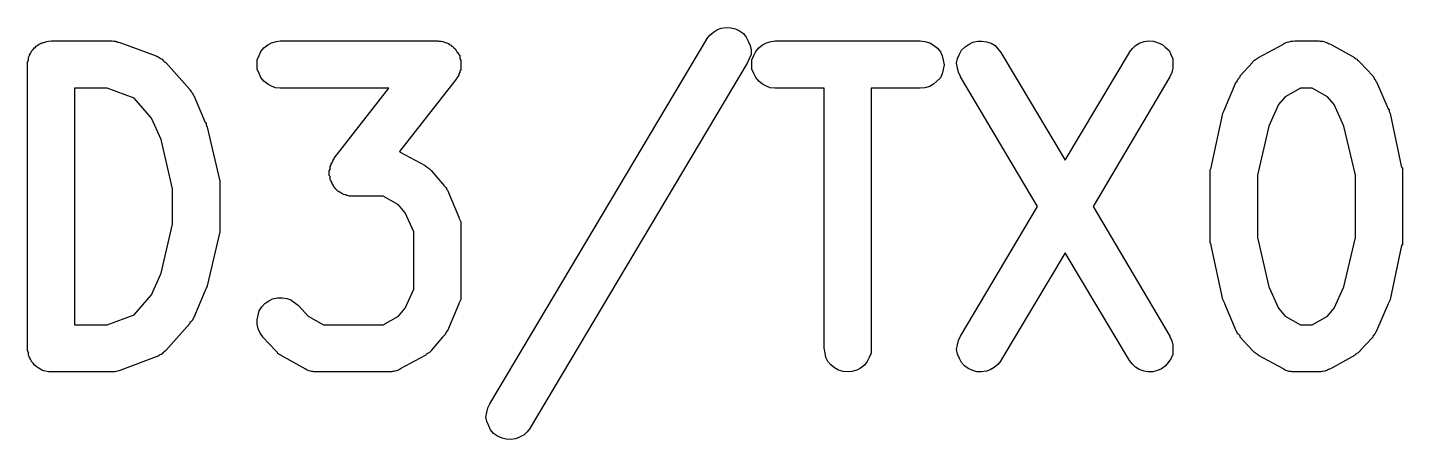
# Model space of a CAD drawing. Header units: millimetres. Extents: x 17 to 402, y -127 to -24.
# Drawn here: x 393.672 to 397.307, y -31.374 to -30.285 of the extents above; entities that cross this region are included whole.
import ezdxf

# ---------------------------------------------------------------- set-up
doc = ezdxf.new("R2010")
doc.units = ezdxf.units.MM
doc.header["$LTSCALE"] = 25.4
doc.layers.add('BLACK', color=7, linetype='CONTINUOUS')

msp = doc.modelspace()

# ---------------------------------------------------------------- linework, layer by layer
at = {"layer": 'BLACK', "linetype": 'Continuous'}
for p, q in [((395.4678, -30.3146), (395.4755, -30.305)), ((395.4755, -30.305), (395.4856, -30.2969)), ((395.4856, -30.2969), (395.4958, -30.2905)), ((395.4958, -30.2905), (395.5059, -30.2867)), ((395.5059, -30.2867), (395.5186, -30.2849)), ((395.5186, -30.2849), (395.5313, -30.2854)), ((395.5313, -30.2854), (395.544, -30.2885)), ((395.544, -30.2885), (395.5542, -30.2938)), ((395.5542, -30.2938), (395.5644, -30.3012)), ((395.5644, -30.3012), (395.572, -30.3103)), ((395.572, -30.3103), (395.5771, -30.3207)), ((393.6797, -30.3533), (393.6822, -30.3482)), ((393.6822, -30.3477), (393.6873, -30.3433)), ((393.6822, -30.3479), (393.6822, -30.3477)), ((393.6822, -30.3482), (393.6822, -30.3479)), ((393.6873, -30.3433), (393.6898, -30.3388)), ((393.6898, -30.3385), (393.6924, -30.3383)), ((393.6898, -30.3388), (393.6898, -30.3385)), ((393.6924, -30.3383), (393.6949, -30.3347)), ((393.6949, -30.3347), (393.7, -30.3309)), ((393.7, -30.3306), (393.7051, -30.3281)), ((393.7, -30.3309), (393.7, -30.3306)), ((393.7, -30.3309), (393.7, -30.3309)), ((393.7051, -30.3281), (393.7102, -30.3253)), ((393.7102, -30.3253), (393.7127, -30.3251)), ((393.7102, -30.3253), (393.7102, -30.3253)), ((393.7127, -30.3251), (393.7178, -30.3235)), ((393.7178, -30.3235), (393.7229, -30.3218)), ((393.7229, -30.3218), (393.7279, -30.321)), ((393.7229, -30.3218), (393.7229, -30.3218)), ((393.7229, -30.3218), (393.7229, -30.3218)), ((393.7279, -30.321), (393.7356, -30.3205)), ((393.7356, -30.3205), (393.8956, -30.3205)), ((393.8956, -30.3205), (393.9007, -30.321)), ((393.8956, -30.3205), (393.8956, -30.3205)), ((393.9007, -30.321), (393.9057, -30.3213)), ((393.9057, -30.3213), (393.9057, -30.3218)), ((393.9057, -30.3218), (393.9083, -30.322)), ((393.9083, -30.322), (393.9108, -30.3233)), ((393.9108, -30.3233), (393.9159, -30.3246)), ((393.9159, -30.3246), (394.0124, -30.3601)), ((394.2842, -30.3588), (394.2893, -30.3482)), ((394.2893, -30.3482), (394.2969, -30.3388)), ((394.2969, -30.3388), (394.3071, -30.3309)), ((394.3071, -30.3309), (394.3172, -30.3253)), ((394.3172, -30.3253), (394.3299, -30.3218)), ((394.3299, -30.3218), (394.3401, -30.3205)), ((394.3401, -30.3205), (394.7566, -30.3205)), ((394.7566, -30.3205), (394.7592, -30.3207)), ((394.7566, -30.3205), (394.7566, -30.3205)), ((394.7592, -30.3207), (394.7617, -30.3207)), ((394.7617, -30.3207), (394.7643, -30.3215)), ((394.7643, -30.3215), (394.7693, -30.322)), ((394.7693, -30.322), (394.7719, -30.3225)), ((394.7719, -30.3225), (394.7719, -30.323)), ((394.7719, -30.323), (394.777, -30.3243)), ((394.777, -30.3243), (394.7795, -30.3256)), ((394.7795, -30.3256), (394.782, -30.3266)), ((394.782, -30.3266), (394.7846, -30.3273)), ((394.7846, -30.3273), (394.7871, -30.3296)), ((394.7871, -30.3296), (394.7922, -30.3314)), ((394.7922, -30.3314), (394.7922, -30.3329)), ((394.7922, -30.3329), (394.7947, -30.334)), ((394.7947, -30.334), (394.7973, -30.3367)), ((394.7973, -30.3367), (394.7998, -30.3393)), ((394.7998, -30.3393), (394.8024, -30.3411)), ((394.8024, -30.3411), (394.8024, -30.3426)), ((394.8024, -30.3426), (394.8049, -30.3456)), ((394.8049, -30.3456), (394.8074, -30.3489)), ((394.8074, -30.3489), (394.81, -30.3507)), ((394.8938, -31.2796), (395.4678, -30.3154)), ((395.4678, -30.3154), (395.4678, -30.3146)), ((395.5771, -30.3207), (395.5821, -30.3322)), ((395.5821, -30.3322), (395.5847, -30.3444)), ((395.5847, -30.3444), (395.5847, -30.3563)), ((395.5923, -30.3588), (395.5974, -30.3482)), ((395.5974, -30.3482), (395.605, -30.3388)), ((395.605, -30.3388), (395.6152, -30.3309)), ((395.6152, -30.3309), (395.6253, -30.3253)), ((395.6253, -30.3253), (395.638, -30.3218)), ((395.638, -30.3218), (395.6482, -30.3205)), ((395.6482, -30.3205), (396.0317, -30.3205)), ((396.0317, -30.3205), (396.0444, -30.322)), ((396.0317, -30.3205), (396.0317, -30.3205)), ((396.0444, -30.322), (396.0571, -30.3256)), ((396.0571, -30.3256), (396.0673, -30.3314)), ((396.0673, -30.3314), (396.0774, -30.3393)), ((396.0774, -30.3393), (396.0851, -30.3489)), ((396.0851, -30.3489), (396.0901, -30.3596)), ((396.1359, -30.3555), (396.1409, -30.3451)), ((396.1409, -30.3451), (396.1511, -30.3362)), ((396.1511, -30.3362), (396.1613, -30.3291)), ((396.1613, -30.3291), (396.1714, -30.324)), ((396.1714, -30.324), (396.1841, -30.3213)), ((396.1841, -30.3213), (396.1943, -30.3207)), ((396.1943, -30.3207), (396.207, -30.3225)), ((396.207, -30.3225), (396.2197, -30.3266)), ((396.2197, -30.3266), (396.2298, -30.3329)), ((396.2298, -30.3329), (396.2375, -30.3413)), ((396.2375, -30.3413), (396.2451, -30.351)), ((396.5854, -30.3502), (396.5931, -30.3406)), ((396.5931, -30.3406), (396.6007, -30.3324)), ((396.6007, -30.3324), (396.6108, -30.3263)), ((396.6108, -30.3263), (396.6235, -30.3223)), ((396.6235, -30.3223), (396.6362, -30.3205)), ((396.6362, -30.3205), (396.6489, -30.3213)), ((396.6489, -30.3213), (396.6591, -30.3243)), ((396.6591, -30.3243), (396.6718, -30.3296)), ((396.6718, -30.3296), (396.6794, -30.3367)), ((396.6794, -30.3367), (396.6896, -30.3459)), ((396.6896, -30.3459), (396.6947, -30.3563)), ((396.9258, -30.3642), (396.9918, -30.3286)), ((396.9918, -30.3281), (396.9944, -30.3268)), ((396.9918, -30.3286), (396.9918, -30.3281)), ((396.9944, -30.3268), (396.9969, -30.3253)), ((396.9969, -30.3253), (396.9995, -30.3246)), ((396.9995, -30.3246), (397.002, -30.3233)), ((397.002, -30.3233), (397.0071, -30.3228)), ((397.0071, -30.3228), (397.0096, -30.3218)), ((397.0096, -30.3218), (397.0122, -30.3215)), ((397.0122, -30.3215), (397.0147, -30.321)), ((397.0147, -30.321), (397.0172, -30.3207)), ((397.0172, -30.3207), (397.0223, -30.3205)), ((397.0223, -30.3205), (397.0858, -30.3205)), ((397.0858, -30.3205), (397.0884, -30.321)), ((397.0858, -30.3205), (397.0858, -30.3205)), ((397.0884, -30.321), (397.0934, -30.321)), ((397.0934, -30.321), (397.096, -30.3215)), ((397.096, -30.3215), (397.0985, -30.322)), ((397.0985, -30.322), (397.1011, -30.3228)), ((397.1011, -30.3228), (397.1036, -30.3235)), ((397.1036, -30.3235), (397.1061, -30.3248)), ((397.1061, -30.3248), (397.1087, -30.3256)), ((397.1087, -30.3256), (397.1112, -30.3271)), ((397.1112, -30.3271), (397.1163, -30.3286)), ((397.1163, -30.3286), (397.1798, -30.3642)), ((393.6721, -30.3764), (393.6746, -30.3705)), ((393.6721, -30.3822), (393.6721, -30.3764)), ((393.6721, -30.3825), (393.6721, -30.3822)), ((393.6721, -30.3827), (393.6721, -30.3825)), ((393.6721, -30.383), (393.6721, -30.3827)), ((393.6721, -30.3827), (393.6721, -30.3827)), ((393.6721, -31.133), (393.6721, -30.383)), ((393.6746, -30.3644), (393.6771, -30.3588)), ((393.6746, -30.37), (393.6746, -30.3644)), ((393.6746, -30.3703), (393.6746, -30.37)), ((393.6746, -30.3705), (393.6746, -30.3703)), ((393.6771, -30.3583), (393.6797, -30.3533)), ((393.6771, -30.3586), (393.6771, -30.3583)), ((393.6771, -30.3588), (393.6771, -30.3586)), ((394.0124, -30.3601), (394.0124, -30.3606)), ((394.0124, -30.3606), (394.015, -30.3616)), ((394.015, -30.3616), (394.0175, -30.3624)), ((394.0175, -30.3624), (394.02, -30.3644)), ((394.02, -30.3644), (394.0226, -30.366)), ((394.0226, -30.366), (394.0251, -30.3675)), ((394.0251, -30.3675), (394.0277, -30.3687)), ((394.0277, -30.3687), (394.0302, -30.3713)), ((394.0302, -30.3713), (394.0327, -30.3736)), ((394.0327, -30.3736), (394.0353, -30.3754)), ((394.0353, -30.3754), (394.0378, -30.3771)), ((394.0378, -30.3771), (394.1013, -30.4485)), ((394.2791, -30.3705), (394.2842, -30.3588)), ((394.2791, -30.3827), (394.2791, -30.3705)), ((394.2791, -30.3947), (394.2791, -30.3827)), ((394.81, -30.3507), (394.81, -30.3525)), ((394.81, -30.3525), (394.8125, -30.356)), ((394.8125, -30.356), (394.8151, -30.3596)), ((394.8151, -30.3596), (394.8151, -30.3616)), ((394.8151, -30.3616), (394.8151, -30.3637)), ((394.8151, -30.3637), (394.8151, -30.3675)), ((394.8151, -30.3675), (394.8176, -30.3713)), ((394.8176, -30.3713), (394.8176, -30.3736)), ((394.8176, -30.3736), (394.8176, -30.3756)), ((394.8176, -30.3756), (394.8176, -30.3797)), ((394.8176, -30.3797), (394.8176, -30.3835)), ((394.8176, -30.3835), (394.8176, -30.3858)), ((394.8176, -30.3858), (394.8176, -30.3878)), ((395.5745, -30.3794), (395.0005, -31.3436)), ((395.5796, -30.3682), (395.5745, -30.3794)), ((395.5847, -30.3563), (395.5796, -30.3682)), ((395.5872, -30.3705), (395.5923, -30.3588)), ((395.5872, -30.3827), (395.5872, -30.3705)), ((395.5872, -30.3947), (395.5872, -30.3827)), ((396.0901, -30.3596), (396.0927, -30.3713)), ((396.0927, -30.3713), (396.0952, -30.3835)), ((396.0952, -30.3835), (396.0927, -30.3957)), ((396.1282, -30.3792), (396.1308, -30.367)), ((396.1308, -30.3914), (396.1282, -30.3792)), ((396.1308, -30.367), (396.1359, -30.3555)), ((396.2451, -30.351), (396.4153, -30.636)), ((396.4153, -30.636), (396.5854, -30.351)), ((396.5854, -30.351), (396.5854, -30.3502)), ((396.6947, -30.3563), (396.6997, -30.368)), ((396.6997, -30.368), (396.6997, -30.3799)), ((396.6997, -30.3799), (396.6997, -30.3921)), ((396.8775, -30.4129), (396.9106, -30.3771)), ((396.9106, -30.3764), (396.9131, -30.3738)), ((396.9106, -30.3771), (396.9106, -30.3764)), ((396.9131, -30.3738), (396.9156, -30.3713)), ((396.9156, -30.3713), (396.9182, -30.3698)), ((396.9182, -30.3698), (396.9207, -30.3682)), ((396.9207, -30.3682), (396.9233, -30.3665)), ((396.9233, -30.3665), (396.9258, -30.3642)), ((397.1798, -30.3642), (397.1798, -30.3647)), ((397.1798, -30.3647), (397.1823, -30.367)), ((397.1823, -30.367), (397.1874, -30.3687)), ((397.1874, -30.3687), (397.1874, -30.3705)), ((397.1874, -30.3705), (397.19, -30.3718)), ((397.19, -30.3718), (397.1925, -30.3746)), ((397.1925, -30.3746), (397.195, -30.3771)), ((397.195, -30.3771), (397.2281, -30.4129)), ((394.2842, -30.4063), (394.2791, -30.3947)), ((394.2893, -30.4173), (394.2842, -30.4063)), ((394.2969, -30.4267), (394.2893, -30.4173)), ((394.8049, -30.4216), (394.655, -30.6128)), ((394.8074, -30.4198), (394.8049, -30.4216)), ((394.81, -30.4145), (394.8074, -30.418)), ((394.8074, -30.418), (394.8074, -30.4198)), ((394.8125, -30.4112), (394.81, -30.4145)), ((394.8151, -30.4035), (394.8125, -30.4074)), ((394.8125, -30.4074), (394.8125, -30.4091)), ((394.8125, -30.4091), (394.8125, -30.4112)), ((394.8176, -30.3977), (394.8151, -30.3997)), ((394.8151, -30.3997), (394.8151, -30.4035)), ((394.8176, -30.3878), (394.8176, -30.3916)), ((394.8176, -30.3916), (394.8176, -30.3957)), ((394.8176, -30.3957), (394.8176, -30.3977)), ((395.5923, -30.4063), (395.5872, -30.3947)), ((395.5974, -30.4173), (395.5923, -30.4063)), ((395.605, -30.4267), (395.5974, -30.4173)), ((396.0851, -30.418), (396.0749, -30.4274)), ((396.0901, -30.4074), (396.0851, -30.418)), ((396.0927, -30.3957), (396.0901, -30.4074)), ((396.1333, -30.403), (396.1308, -30.3914)), ((396.1384, -30.4142), (396.1333, -30.403)), ((396.1384, -30.415), (396.1384, -30.4142)), ((396.3416, -30.7581), (396.1384, -30.415)), ((396.6921, -30.415), (396.4889, -30.7581)), ((396.6972, -30.4041), (396.6921, -30.415)), ((396.6997, -30.3921), (396.6972, -30.4041)), ((396.8699, -30.4254), (396.8725, -30.4226)), ((396.8725, -30.4203), (396.875, -30.4178)), ((396.8725, -30.4226), (396.8725, -30.4203)), ((396.875, -30.4178), (396.8775, -30.4152)), ((396.8775, -30.4152), (396.8775, -30.4129)), ((397.2281, -30.4129), (397.2281, -30.4135)), ((397.2281, -30.4135), (397.2306, -30.416)), ((397.2306, -30.416), (397.2306, -30.4183)), ((397.2306, -30.4183), (397.2331, -30.4211)), ((397.2331, -30.4211), (397.2357, -30.4234)), ((393.7965, -30.4455), (393.7965, -31.0706)), ((393.8829, -30.4455), (393.7965, -30.4455)), ((393.954, -30.4719), (393.8829, -30.4455)), ((394.1013, -30.4485), (394.1013, -30.4493)), ((394.1013, -30.4493), (394.1039, -30.4518)), ((394.1039, -30.4518), (394.1039, -30.4541)), ((394.1039, -30.4541), (394.1064, -30.4566)), ((394.1064, -30.4566), (394.1089, -30.4592)), ((394.3071, -30.4345), (394.2969, -30.4267)), ((394.3172, -30.4404), (394.3071, -30.4345)), ((394.3274, -30.4442), (394.3172, -30.4404)), ((394.3401, -30.4455), (394.3274, -30.4442)), ((394.6271, -30.4455), (394.3401, -30.4455)), ((394.3401, -30.4455), (394.3401, -30.4455)), ((394.4823, -30.6304), (394.6271, -30.4455)), ((395.6152, -30.4345), (395.605, -30.4267)), ((395.6253, -30.4404), (395.6152, -30.4345)), ((395.6355, -30.4442), (395.6253, -30.4404)), ((395.6482, -30.4455), (395.6355, -30.4442)), ((395.7777, -30.4455), (395.6482, -30.4455)), ((395.6482, -30.4455), (395.6482, -30.4455)), ((395.7777, -31.133), (395.7777, -30.4455)), ((396.0317, -30.4455), (395.9022, -30.4455)), ((395.9022, -30.4455), (395.9022, -31.133)), ((396.0444, -30.4444), (396.0317, -30.4455)), ((396.0571, -30.4409), (396.0444, -30.4444)), ((396.0673, -30.435), (396.0571, -30.4409)), ((396.0749, -30.4274), (396.0673, -30.435)), ((396.8369, -30.5003), (396.8674, -30.4289)), ((396.8674, -30.4289), (396.8699, -30.4282)), ((396.8699, -30.4282), (396.8699, -30.4254)), ((397.0376, -30.4455), (396.9969, -30.4681)), ((397.068, -30.4455), (397.0376, -30.4455)), ((397.1087, -30.4681), (397.068, -30.4455)), ((397.2357, -30.4234), (397.2357, -30.4262)), ((397.2357, -30.4262), (397.2382, -30.4289)), ((397.2382, -30.4289), (397.2687, -30.5003)), ((393.9997, -30.5245), (393.954, -30.4719)), ((394.1089, -30.4592), (394.1089, -30.462)), ((394.1089, -30.462), (394.1115, -30.4648)), ((394.1115, -30.4648), (394.142, -30.5361)), ((396.9791, -30.4889), (396.9537, -30.5455)), ((396.9969, -30.4681), (396.9791, -30.4889)), ((397.1265, -30.4889), (397.1087, -30.4681)), ((397.1519, -30.5455), (397.1265, -30.4889)), ((394.0251, -30.5813), (393.9997, -30.5245)), ((396.8013, -30.655), (396.8318, -30.5123)), ((396.8318, -30.5115), (396.8344, -30.5059)), ((396.8318, -30.512), (396.8318, -30.5115)), ((396.8318, -30.5123), (396.8318, -30.512)), ((396.8318, -30.512), (396.8318, -30.512)), ((396.8318, -30.512), (396.8318, -30.512)), ((396.8344, -30.5059), (396.8369, -30.5003)), ((397.2687, -30.5003), (397.2687, -30.5006)), ((397.2687, -30.5006), (397.2687, -30.5006)), ((397.2687, -30.5006), (397.2687, -30.5006)), ((397.2687, -30.5006), (397.2712, -30.5011)), ((397.2712, -30.5011), (397.2712, -30.5067)), ((397.2712, -30.5067), (397.2738, -30.5123)), ((397.2738, -30.5123), (397.3043, -30.655)), ((394.142, -30.5361), (394.142, -30.5364)), ((394.142, -30.5364), (394.142, -30.5364)), ((394.142, -30.5364), (394.142, -30.5364)), ((394.142, -30.5364), (394.1445, -30.5369)), ((394.1445, -30.5369), (394.1445, -30.5425)), ((394.1445, -30.5425), (394.147, -30.5481)), ((394.147, -30.5481), (394.1801, -30.6908)), ((396.9537, -30.5455), (396.9233, -30.6756)), ((397.1823, -30.6756), (397.1519, -30.5455)), ((394.0556, -30.7114), (394.0251, -30.5813)), ((394.4772, -30.6405), (394.4798, -30.6372)), ((394.4772, -30.6426), (394.4772, -30.6405)), ((394.4798, -30.6339), (394.4823, -30.6321)), ((394.4798, -30.6372), (394.4798, -30.6339)), ((394.4823, -30.6321), (394.4823, -30.6304)), ((394.655, -30.6128), (394.655, -30.6128)), ((394.655, -30.6128), (394.6576, -30.6141)), ((394.6576, -30.6141), (394.7236, -30.6499)), ((394.4696, -30.6639), (394.4722, -30.6601)), ((394.4696, -30.6662), (394.4696, -30.6639)), ((394.4696, -30.6682), (394.4696, -30.6662)), ((394.4696, -30.6723), (394.4696, -30.6682)), ((394.4696, -30.6761), (394.4696, -30.6723)), ((394.4722, -30.6784), (394.4696, -30.6761)), ((394.4722, -30.652), (394.4747, -30.6481)), ((394.4722, -30.654), (394.4722, -30.652)), ((394.4722, -30.6563), (394.4722, -30.654)), ((394.4722, -30.6601), (394.4722, -30.6563)), ((394.4747, -30.6446), (394.4772, -30.6426)), ((394.4747, -30.6481), (394.4747, -30.6446)), ((394.7236, -30.6499), (394.7236, -30.6504)), ((394.7236, -30.6504), (394.7262, -30.6525)), ((394.7262, -30.6525), (394.7287, -30.6545)), ((394.7287, -30.6545), (394.7312, -30.656)), ((394.7312, -30.656), (394.7338, -30.6575)), ((394.7338, -30.6575), (394.7363, -30.6603)), ((394.7363, -30.6603), (394.7389, -30.6629)), ((394.7389, -30.6629), (394.7693, -30.6984)), ((396.7988, -30.6616), (396.8013, -30.6558)), ((396.7988, -30.6672), (396.7988, -30.6616)), ((396.7988, -30.6675), (396.7988, -30.6672)), ((396.7988, -30.668), (396.7988, -30.6675)), ((396.7988, -30.6687), (396.7988, -30.668)), ((396.7988, -30.8473), (396.7988, -30.6687)), ((396.8013, -30.6555), (396.8013, -30.655)), ((396.8013, -30.6558), (396.8013, -30.6555)), ((396.9233, -30.6756), (396.9233, -30.8404)), ((397.1823, -30.8404), (397.1823, -30.6756)), ((397.3043, -30.655), (397.3068, -30.656)), ((397.3068, -30.656), (397.3068, -30.6563)), ((397.3068, -30.6563), (397.3068, -30.6565)), ((397.3068, -30.6565), (397.3068, -30.6624)), ((397.3068, -30.6624), (397.3068, -30.6682)), ((397.3068, -30.6682), (397.3068, -30.6685)), ((397.3068, -30.6685), (397.3068, -30.6687)), ((397.3068, -30.6687), (397.3068, -30.8473)), ((394.0556, -30.8046), (394.0556, -30.7114)), ((394.1801, -30.6908), (394.1801, -30.6916)), ((394.1801, -30.6916), (394.1801, -30.6921)), ((394.1801, -30.6921), (394.1801, -30.6923)), ((394.1801, -30.6923), (394.1801, -30.6982)), ((394.1801, -30.6982), (394.1801, -30.7038)), ((394.1801, -30.7038), (394.1801, -30.704)), ((394.1801, -30.704), (394.1801, -30.7045)), ((394.1801, -30.7045), (394.1801, -30.8117)), ((394.4722, -30.6804), (394.4722, -30.6784)), ((394.4722, -30.6842), (394.4722, -30.6804)), ((394.4722, -30.688), (394.4722, -30.6842)), ((394.4747, -30.6901), (394.4722, -30.688)), ((394.4747, -30.6921), (394.4747, -30.6901)), ((394.4772, -30.6956), (394.4747, -30.6921)), ((394.4772, -30.6992), (394.4772, -30.6956)), ((394.4798, -30.701), (394.4772, -30.6992)), ((394.4798, -30.703), (394.4798, -30.701)), ((394.4823, -30.7061), (394.4798, -30.703)), ((394.4849, -30.7094), (394.4823, -30.7061)), ((394.4874, -30.7109), (394.4849, -30.7094)), ((394.4874, -30.7124), (394.4874, -30.7109)), ((394.4899, -30.715), (394.4874, -30.7124)), ((394.7693, -30.6984), (394.7719, -30.6992)), ((394.7719, -30.6992), (394.7719, -30.7017)), ((394.7719, -30.7017), (394.7744, -30.704)), ((394.7744, -30.704), (394.777, -30.7068)), ((394.777, -30.7068), (394.7795, -30.7091)), ((394.7795, -30.7091), (394.7795, -30.7119)), ((394.7795, -30.7119), (394.782, -30.7147)), ((394.4925, -30.7177), (394.4899, -30.715)), ((394.495, -30.719), (394.4925, -30.7177)), ((394.4976, -30.7203), (394.495, -30.719)), ((394.5001, -30.7223), (394.4976, -30.7203)), ((394.5052, -30.7243), (394.5001, -30.7223)), ((394.5052, -30.7251), (394.5052, -30.7243)), ((394.5077, -30.7261), (394.5052, -30.7251)), ((394.5128, -30.7274), (394.5077, -30.7261)), ((394.5153, -30.7289), (394.5128, -30.7274)), ((394.5179, -30.7292), (394.5153, -30.7289)), ((394.5204, -30.7299), (394.5179, -30.7292)), ((394.523, -30.7304), (394.5204, -30.7299)), ((394.528, -30.731), (394.523, -30.7304)), ((394.5306, -30.731), (394.528, -30.731)), ((394.5306, -30.7312), (394.5306, -30.731)), ((394.5331, -30.7312), (394.5306, -30.7312)), ((394.6119, -30.7312), (394.5331, -30.7312)), ((394.6525, -30.7538), (394.6119, -30.7312)), ((394.782, -30.7147), (394.8125, -30.7861)), ((394.6703, -30.7746), (394.6525, -30.7538)), ((394.6931, -30.8249), (394.6703, -30.7746)), ((394.8125, -30.7861), (394.8125, -30.7868)), ((396.1384, -31.101), (396.3416, -30.7581)), ((396.4889, -30.7581), (396.6921, -31.101)), ((394.0251, -30.9347), (394.0556, -30.8046)), ((394.1801, -30.8117), (394.1801, -30.8125)), ((394.1801, -30.8125), (394.1801, -30.8127)), ((394.1801, -30.8127), (394.1801, -30.8132)), ((394.1801, -30.8132), (394.1801, -30.8188)), ((394.1801, -30.8188), (394.1801, -30.8247)), ((394.8125, -30.7868), (394.8125, -30.7873)), ((394.8125, -30.7873), (394.8125, -30.7878)), ((394.8125, -30.7878), (394.8151, -30.7932)), ((394.8151, -30.7932), (394.8176, -30.7985)), ((394.8176, -30.7985), (394.8176, -30.799)), ((394.8176, -30.799), (394.8176, -30.7995)), ((394.8176, -30.7995), (394.8176, -30.8051)), ((394.8176, -30.8051), (394.8176, -30.8107)), ((394.8176, -30.8107), (394.8176, -30.8112)), ((394.8176, -30.8112), (394.8176, -30.8117)), ((394.8176, -30.8117), (394.8176, -30.9903)), ((394.1801, -30.8252), (394.147, -30.9682)), ((394.1801, -30.8247), (394.1801, -30.8249)), ((394.1801, -30.8249), (394.1801, -30.8252)), ((394.6931, -30.9768), (394.6931, -30.8249)), ((396.7988, -30.8475), (396.7988, -30.8473)), ((396.7988, -30.848), (396.7988, -30.8475)), ((396.7988, -30.8536), (396.7988, -30.848)), ((396.8013, -30.8595), (396.7988, -30.8536)), ((396.9233, -30.8404), (396.9537, -30.9705)), ((397.1519, -30.9705), (397.1823, -30.8404)), ((397.3068, -30.8473), (397.3068, -30.8483)), ((397.3068, -30.8483), (397.3068, -30.8486)), ((397.3068, -30.8486), (397.3068, -30.8488)), ((397.3068, -30.8488), (397.3068, -30.8546)), ((397.3068, -30.8546), (397.3068, -30.8602)), ((396.4153, -30.8803), (396.2451, -31.165)), ((396.5854, -31.165), (396.4153, -30.8803)), ((396.8013, -30.8597), (396.8013, -30.8595)), ((396.8013, -30.86), (396.8013, -30.8597)), ((396.8013, -30.861), (396.8013, -30.86)), ((396.8318, -31.0037), (396.8013, -30.861)), ((397.3043, -30.861), (397.2738, -31.0037)), ((397.3068, -30.8602), (397.3043, -30.8607)), ((397.3043, -30.8607), (397.3043, -30.861)), ((393.9997, -30.9916), (394.0251, -30.9347)), ((393.954, -31.0441), (393.9997, -30.9916)), ((394.142, -30.9799), (394.1115, -31.0515)), ((394.1445, -30.9745), (394.142, -30.9799)), ((394.147, -30.9689), (394.1445, -30.9745)), ((394.147, -30.9682), (394.147, -30.9684)), ((394.147, -30.9684), (394.147, -30.9684)), ((394.147, -30.9684), (394.147, -30.9684)), ((394.147, -30.9684), (394.147, -30.9689)), ((394.3096, -31.0076), (394.3198, -31.0025)), ((394.3198, -31.0025), (394.3325, -30.9997)), ((394.3325, -30.9997), (394.3452, -30.9992)), ((394.3452, -30.9992), (394.3579, -31.0012)), ((394.3579, -31.0012), (394.368, -31.0053)), ((394.6703, -31.0271), (394.6931, -30.9768)), ((394.8176, -31.004), (394.8151, -31.0093)), ((394.8176, -30.9903), (394.8176, -30.991)), ((394.8176, -30.991), (394.8176, -30.9916)), ((394.8176, -30.9916), (394.8176, -30.9921)), ((394.8176, -30.9921), (394.8176, -30.9977)), ((394.8176, -30.9977), (394.8176, -31.0032)), ((394.8176, -31.0032), (394.8176, -31.0037)), ((394.8176, -31.0037), (394.8176, -31.004)), ((396.8344, -31.0093), (396.8318, -31.0037)), ((396.9537, -30.9705), (396.9791, -31.0271)), ((397.1265, -31.0271), (397.1519, -30.9705)), ((397.2738, -31.0037), (397.2738, -31.004)), ((397.2738, -31.004), (397.2738, -31.004)), ((397.2738, -31.004), (397.2738, -31.004)), ((397.2738, -31.004), (397.2738, -31.0048)), ((394.2817, -31.0454), (394.2842, -31.034)), ((394.2842, -31.034), (394.2918, -31.0236)), ((394.2918, -31.0236), (394.2994, -31.0147)), ((394.2994, -31.0147), (394.3096, -31.0076)), ((394.368, -31.0053), (394.3782, -31.0116)), ((394.3782, -31.0116), (394.3883, -31.02)), ((394.3883, -31.02), (394.4137, -31.0479)), ((394.6525, -31.0479), (394.6703, -31.0271)), ((394.8125, -31.0157), (394.782, -31.0871)), ((394.8151, -31.0093), (394.8125, -31.0149)), ((394.8125, -31.0149), (394.8125, -31.0152)), ((394.8125, -31.0152), (394.8125, -31.0157)), ((396.8369, -31.0149), (396.8344, -31.0093)), ((396.8369, -31.0154), (396.8369, -31.0149)), ((396.8369, -31.0157), (396.8369, -31.0154)), ((396.8369, -31.0154), (396.8369, -31.0154)), ((396.8369, -31.0154), (396.8369, -31.0154)), ((396.8674, -31.0871), (396.8369, -31.0157)), ((396.9791, -31.0271), (396.9969, -31.0479)), ((397.1087, -31.0479), (397.1265, -31.0271)), ((397.2687, -31.0157), (397.2382, -31.0871)), ((397.2712, -31.0101), (397.2687, -31.0157)), ((397.2738, -31.0048), (397.2712, -31.0101)), ((393.7965, -31.0706), (393.8829, -31.0706)), ((393.8829, -31.0706), (393.954, -31.0441)), ((394.1013, -31.0675), (394.0378, -31.1389)), ((394.1039, -31.0627), (394.1013, -31.065)), ((394.1013, -31.065), (394.1013, -31.0675)), ((394.1064, -31.0601), (394.1039, -31.0627)), ((394.1089, -31.0576), (394.1064, -31.0601)), ((394.1115, -31.0523), (394.1089, -31.0548)), ((394.1089, -31.0548), (394.1089, -31.0576)), ((394.1115, -31.0515), (394.1115, -31.0523)), ((394.2791, -31.0573), (394.2817, -31.0454)), ((394.2791, -31.0695), (394.2791, -31.0573)), ((394.2817, -31.0815), (394.2791, -31.0695)), ((394.4137, -31.0479), (394.4544, -31.0706)), ((394.4544, -31.0706), (394.6119, -31.0706)), ((394.6119, -31.0706), (394.6525, -31.0479)), ((396.9969, -31.0479), (397.0376, -31.0706)), ((397.0376, -31.0706), (397.068, -31.0706)), ((397.068, -31.0706), (397.1087, -31.0479)), ((394.2867, -31.0926), (394.2817, -31.0815)), ((394.2944, -31.1026), (394.2867, -31.0926)), ((394.2944, -31.1033), (394.2944, -31.1026)), ((394.3274, -31.1389), (394.2944, -31.1033)), ((394.7693, -31.1033), (394.7389, -31.1389)), ((394.7719, -31.1008), (394.7693, -31.1033)), ((394.7744, -31.0985), (394.7719, -31.1008)), ((394.777, -31.0957), (394.7744, -31.0985)), ((394.7795, -31.0906), (394.777, -31.0934)), ((394.777, -31.0934), (394.777, -31.0957)), ((394.782, -31.0871), (394.7795, -31.0878)), ((394.7795, -31.0878), (394.7795, -31.0906)), ((396.1308, -31.1239), (396.1333, -31.1122)), ((396.1333, -31.1122), (396.1384, -31.101)), ((396.6921, -31.101), (396.6921, -31.1018)), ((396.6921, -31.1018), (396.6972, -31.113)), ((396.6972, -31.113), (396.6997, -31.1249)), ((396.8699, -31.0899), (396.8674, -31.0871)), ((396.8699, -31.0926), (396.8699, -31.0899)), ((396.8725, -31.0952), (396.8699, -31.0926)), ((396.875, -31.0977), (396.8725, -31.0952)), ((396.8775, -31.1), (396.875, -31.0977)), ((396.8775, -31.1026), (396.8775, -31.1)), ((396.8775, -31.1033), (396.8775, -31.1026)), ((396.9106, -31.1389), (396.8775, -31.1033)), ((397.2281, -31.1033), (397.195, -31.1389)), ((397.2306, -31.0985), (397.2281, -31.1008)), ((397.2281, -31.1008), (397.2281, -31.1033)), ((397.2331, -31.096), (397.2306, -31.0985)), ((397.2357, -31.0934), (397.2331, -31.096)), ((397.2382, -31.0878), (397.2357, -31.0906)), ((397.2357, -31.0906), (397.2357, -31.0934)), ((397.2382, -31.0871), (397.2382, -31.0878)), ((393.6721, -31.1389), (393.6721, -31.133)), ((393.6746, -31.1447), (393.6721, -31.1389)), ((393.6746, -31.145), (393.6746, -31.1447)), ((393.6746, -31.1452), (393.6746, -31.145)), ((393.6746, -31.1508), (393.6746, -31.1452)), ((394.0251, -31.149), (394.0226, -31.1506)), ((394.0277, -31.1478), (394.0251, -31.149)), ((394.0302, -31.1452), (394.0277, -31.1478)), ((394.0327, -31.1432), (394.0302, -31.1452)), ((394.0353, -31.1412), (394.0327, -31.1432)), ((394.0378, -31.1389), (394.0353, -31.1396)), ((394.0353, -31.1396), (394.0353, -31.1412)), ((394.3299, -31.1417), (394.3274, -31.1389)), ((394.3325, -31.1442), (394.3299, -31.1417)), ((394.3325, -31.1457), (394.3325, -31.1442)), ((394.335, -31.1473), (394.3325, -31.1457)), ((394.3375, -31.1493), (394.335, -31.1473)), ((394.3426, -31.1513), (394.3375, -31.1493)), ((394.7287, -31.1478), (394.7262, -31.1498)), ((394.7312, -31.1462), (394.7287, -31.1478)), ((394.7338, -31.145), (394.7312, -31.1462)), ((394.7363, -31.1422), (394.7338, -31.145)), ((394.7389, -31.1396), (394.7363, -31.1422)), ((394.7389, -31.1389), (394.7389, -31.1396)), ((395.7803, -31.1452), (395.7777, -31.133)), ((395.7828, -31.1569), (395.7803, -31.1452)), ((395.9022, -31.146), (395.8971, -31.1577)), ((395.9022, -31.133), (395.9022, -31.1338)), ((395.9022, -31.1338), (395.9022, -31.146)), ((396.1282, -31.1361), (396.1308, -31.1239)), ((396.1308, -31.1483), (396.1282, -31.1361)), ((396.1359, -31.1597), (396.1308, -31.1483)), ((396.6997, -31.149), (396.6947, -31.1605)), ((396.6997, -31.1249), (396.6997, -31.1371)), ((396.6997, -31.1371), (396.6997, -31.149)), ((396.9131, -31.1417), (396.9106, -31.1389)), ((396.9156, -31.1442), (396.9131, -31.1417)), ((396.9182, -31.1457), (396.9156, -31.1442)), ((396.9207, -31.1473), (396.9182, -31.1457)), ((396.9233, -31.1493), (396.9207, -31.1473)), ((396.9258, -31.1513), (396.9233, -31.1493)), ((397.1849, -31.1478), (397.1823, -31.1498)), ((397.1874, -31.1462), (397.1849, -31.1478)), ((397.19, -31.145), (397.1874, -31.1462)), ((397.1925, -31.1422), (397.19, -31.145)), ((397.195, -31.1396), (397.1925, -31.1422)), ((397.195, -31.1389), (397.195, -31.1396)), ((393.6771, -31.1564), (393.6746, -31.1508)), ((393.6771, -31.1567), (393.6771, -31.1564)), ((393.6771, -31.1569), (393.6771, -31.1567)), ((393.6797, -31.162), (393.6771, -31.1569)), ((393.6822, -31.1673), (393.6797, -31.162)), ((393.6822, -31.1676), (393.6822, -31.1673)), ((393.6822, -31.1673), (393.6822, -31.1673)), ((393.6873, -31.1721), (393.6822, -31.1676)), ((393.6898, -31.1767), (393.6873, -31.1721)), ((393.6898, -31.177), (393.6898, -31.1767)), ((393.6949, -31.1808), (393.6898, -31.177)), ((393.6898, -31.177), (393.6898, -31.177)), ((393.7, -31.1846), (393.6949, -31.1808)), ((393.7, -31.1849), (393.7, -31.1846)), ((393.7, -31.1846), (393.7, -31.1846)), ((393.7051, -31.1876), (393.7, -31.1849)), ((394.0124, -31.1559), (393.9159, -31.1917)), ((394.015, -31.1549), (394.0124, -31.1559)), ((394.0175, -31.1539), (394.015, -31.1549)), ((394.02, -31.1521), (394.0175, -31.1539)), ((394.0226, -31.1506), (394.02, -31.1521)), ((394.3426, -31.1518), (394.3426, -31.1513)), ((394.4061, -31.1876), (394.3426, -31.1518)), ((394.7236, -31.1518), (394.6576, -31.1876)), ((394.7262, -31.1498), (394.7236, -31.1518)), ((395.7879, -31.1676), (395.7828, -31.1569)), ((395.7955, -31.177), (395.7879, -31.1676)), ((395.8057, -31.1849), (395.7955, -31.177)), ((395.8158, -31.1907), (395.8057, -31.1849)), ((395.8742, -31.1854), (395.8641, -31.1909)), ((395.8844, -31.1777), (395.8742, -31.1854)), ((395.892, -31.1683), (395.8844, -31.1777)), ((395.8971, -31.1577), (395.892, -31.1683)), ((396.1409, -31.1701), (396.1359, -31.1597)), ((396.1486, -31.1793), (396.1409, -31.1701)), ((396.1587, -31.1866), (396.1486, -31.1793)), ((396.2273, -31.1836), (396.2171, -31.1897)), ((396.2375, -31.1755), (396.2273, -31.1836)), ((396.2451, -31.1658), (396.2375, -31.1755)), ((396.2451, -31.165), (396.2451, -31.1658)), ((396.5931, -31.1749), (396.5854, -31.165)), ((396.6007, -31.1831), (396.5931, -31.1749)), ((396.6108, -31.1894), (396.6007, -31.1831)), ((396.6794, -31.1798), (396.6693, -31.1869)), ((396.687, -31.1709), (396.6794, -31.1798)), ((396.6947, -31.1605), (396.687, -31.1709)), ((396.9258, -31.1518), (396.9258, -31.1513)), ((396.9918, -31.1876), (396.9258, -31.1518)), ((397.1798, -31.1518), (397.1163, -31.1876)), ((397.1823, -31.1498), (397.1798, -31.1518)), ((393.7102, -31.1904), (393.7051, -31.1876)), ((393.7102, -31.1907), (393.7102, -31.1904)), ((393.7102, -31.1904), (393.7102, -31.1904)), ((393.7152, -31.1925), (393.7102, -31.1907)), ((393.7229, -31.1942), (393.7152, -31.1925)), ((393.7279, -31.1948), (393.7229, -31.1942)), ((393.7229, -31.1942), (393.7229, -31.1942)), ((393.7229, -31.1942), (393.7229, -31.1942)), ((393.733, -31.1955), (393.7279, -31.1948)), ((393.7356, -31.1955), (393.733, -31.1955)), ((393.8956, -31.1955), (393.7356, -31.1955)), ((393.7356, -31.1955), (393.7356, -31.1955)), ((393.7356, -31.1955), (393.7356, -31.1955)), ((393.7356, -31.1955), (393.7356, -31.1955)), ((393.8981, -31.195), (393.8956, -31.1955)), ((393.9032, -31.1948), (393.8981, -31.195)), ((393.9057, -31.1945), (393.9032, -31.1948)), ((393.9108, -31.193), (393.9057, -31.1942)), ((393.9057, -31.1942), (393.9057, -31.1945)), ((393.9159, -31.192), (393.9108, -31.193)), ((393.9159, -31.1917), (393.9159, -31.192)), ((394.4087, -31.1889), (394.4061, -31.1876)), ((394.4112, -31.1904), (394.4087, -31.1889)), ((394.4137, -31.1915), (394.4112, -31.1904)), ((394.4163, -31.1925), (394.4137, -31.1915)), ((394.4214, -31.1932), (394.4163, -31.1925)), ((394.4239, -31.1942), (394.4214, -31.1932)), ((394.4264, -31.1945), (394.4239, -31.1942)), ((394.429, -31.195), (394.4264, -31.1945)), ((394.4315, -31.1953), (394.429, -31.195)), ((394.4366, -31.1955), (394.4315, -31.1953)), ((394.6271, -31.1955), (394.4366, -31.1955)), ((394.4366, -31.1955), (394.4366, -31.1955)), ((394.6322, -31.1953), (394.6271, -31.1955)), ((394.6347, -31.1953), (394.6322, -31.1953)), ((394.6373, -31.1945), (394.6347, -31.1953)), ((394.6398, -31.1942), (394.6373, -31.1945)), ((394.6423, -31.1935), (394.6398, -31.1942)), ((394.6474, -31.1927), (394.6423, -31.1935)), ((394.65, -31.1917), (394.6474, -31.1927)), ((394.6525, -31.1907), (394.65, -31.1917)), ((394.655, -31.1892), (394.6525, -31.1907)), ((394.6576, -31.1879), (394.655, -31.1892)), ((394.6576, -31.1876), (394.6576, -31.1879)), ((395.8285, -31.1942), (395.8158, -31.1907)), ((395.8412, -31.1955), (395.8285, -31.1942)), ((395.8514, -31.1945), (395.8412, -31.1955)), ((395.8641, -31.1909), (395.8514, -31.1945)), ((396.1714, -31.1917), (396.1587, -31.1866)), ((396.1816, -31.1948), (396.1714, -31.1917)), ((396.1943, -31.1955), (396.1816, -31.1948)), ((396.207, -31.1937), (396.1943, -31.1955)), ((396.2171, -31.1897), (396.207, -31.1937)), ((396.6235, -31.1935), (396.6108, -31.1894)), ((396.6337, -31.1955), (396.6235, -31.1935)), ((396.6464, -31.195), (396.6337, -31.1955)), ((396.6591, -31.192), (396.6464, -31.195)), ((396.6693, -31.1869), (396.6591, -31.192)), ((396.9944, -31.1889), (396.9918, -31.1876)), ((396.9969, -31.1904), (396.9944, -31.1889)), ((396.9995, -31.1915), (396.9969, -31.1904)), ((397.002, -31.1925), (396.9995, -31.1915)), ((397.0045, -31.1932), (397.002, -31.1925)), ((397.0071, -31.1942), (397.0045, -31.1932)), ((397.0122, -31.1945), (397.0071, -31.1942)), ((397.0147, -31.195), (397.0122, -31.1945)), ((397.0172, -31.1953), (397.0147, -31.195)), ((397.0198, -31.1955), (397.0172, -31.1953)), ((397.0223, -31.1955), (397.0198, -31.1955)), ((397.0858, -31.1955), (397.0223, -31.1955)), ((397.0884, -31.1953), (397.0858, -31.1955)), ((397.0909, -31.1953), (397.0884, -31.1953)), ((397.0934, -31.1945), (397.0909, -31.1953)), ((397.096, -31.1942), (397.0934, -31.1945)), ((397.1011, -31.1935), (397.096, -31.1942)), ((397.1036, -31.1927), (397.1011, -31.1935)), ((397.1061, -31.1917), (397.1036, -31.1927)), ((397.1087, -31.1907), (397.1061, -31.1917)), ((397.1112, -31.1892), (397.1087, -31.1907)), ((397.1138, -31.1879), (397.1112, -31.1892)), ((397.1163, -31.1876), (397.1138, -31.1879)), ((394.8862, -31.3025), (394.8887, -31.2908)), ((394.8887, -31.2908), (394.8938, -31.2796)), ((394.8836, -31.3146), (394.8862, -31.3025)), ((394.8862, -31.3268), (394.8836, -31.3146)), ((394.8913, -31.3383), (394.8862, -31.3268)), ((394.8963, -31.3487), (394.8913, -31.3383)), ((394.904, -31.3578), (394.8963, -31.3487)), ((394.9141, -31.3652), (394.904, -31.3578)), ((394.9268, -31.3703), (394.9141, -31.3652)), ((394.9852, -31.3621), (394.9725, -31.3682)), ((394.9929, -31.354), (394.9852, -31.3621)), ((395.0005, -31.3444), (394.9929, -31.354)), ((395.0005, -31.3436), (395.0005, -31.3444)), ((394.937, -31.3733), (394.9268, -31.3703)), ((394.9497, -31.3741), (394.937, -31.3733)), ((394.9624, -31.3723), (394.9497, -31.3741)), ((394.9725, -31.3682), (394.9624, -31.3723))]:
    msp.add_line(p, q, dxfattribs=at)

doc.saveas('drawing.dxf')
